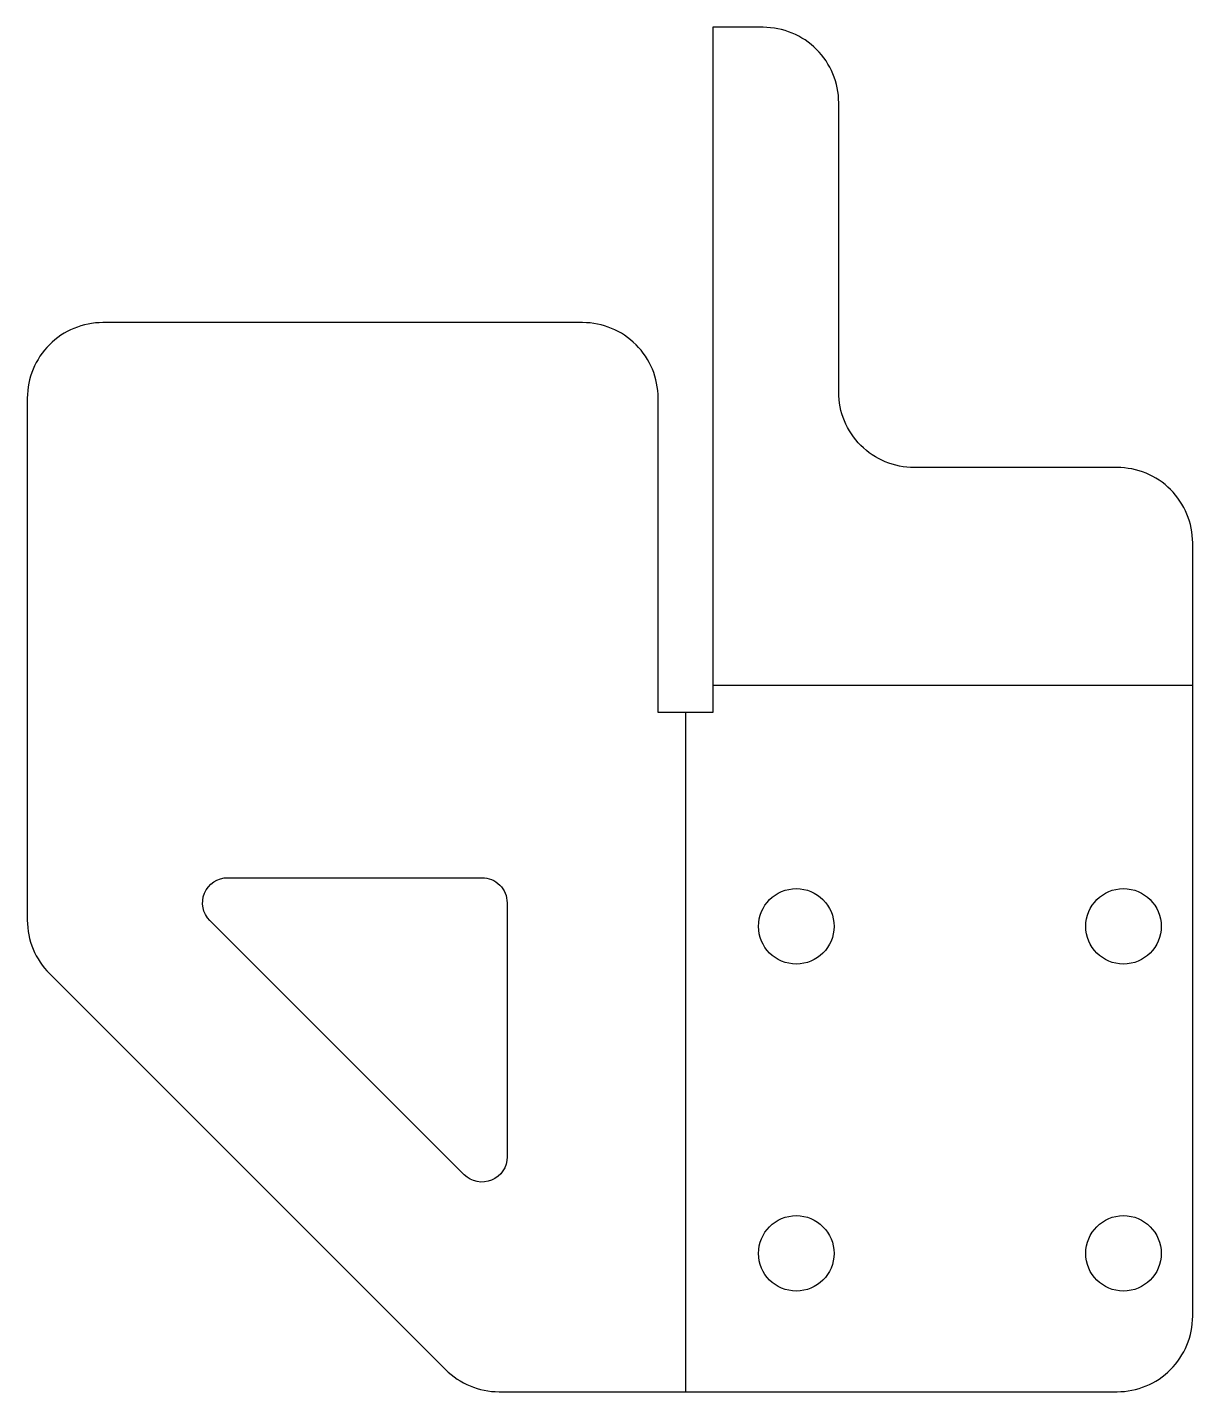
# Model space of a CAD drawing. Extents: x -55 to 38, y -42 to 66.
import ezdxf

# ---------------------------------------------------------------- set-up
doc = ezdxf.new("R2010")
doc.units = 0

msp = doc.modelspace()

# ---------------------------------------------------------------- linework, layer by layer
at = {"layer": '1'}
for points in [[(37.61, 24.98, 0.414214), (31.61, 30.98), (15.48, 30.98, -0.414214), (9.48, 36.98), (9.48, 59.98, 0.414214), (3.48, 65.98), (-0.52, 65.98), (-0.52, 11.5), (-4.87, 11.5), (-4.87, 36.5, 0.414214), (-10.87, 42.5), (-49, 42.5, 0.414214), (-55, 36.5), (-55, -5.01, 0.198912), (-53.24, -9.26), (-21.76, -40.74, 0.198912), (-17.51, -42.5), (31.61, -42.5, 0.414214), (37.61, -36.5)], [(-16.87, -3.63), (-16.87, -23.83, -0.668179), (-20.28, -25.25), (-40.49, -5.04, -0.668179), (-39.07, -1.63), (-18.87, -1.63, -0.414214)]]:
    msp.add_lwpolyline(points, format="xyb", close=True, dxfattribs=at)
for centre in [(6.11, -5.5), (32.11, -5.5), (6.11, -31.5), (32.11, -31.5)]:
    msp.add_circle(centre, 3, dxfattribs=at)
at = {"layer": '2'}
for p, q in [((-0.52, 13.68), (37.61, 13.68)), ((-2.69, 11.5), (-2.69, -42.5))]:
    msp.add_line(p, q, dxfattribs=at)

doc.saveas('drawing.dxf')
